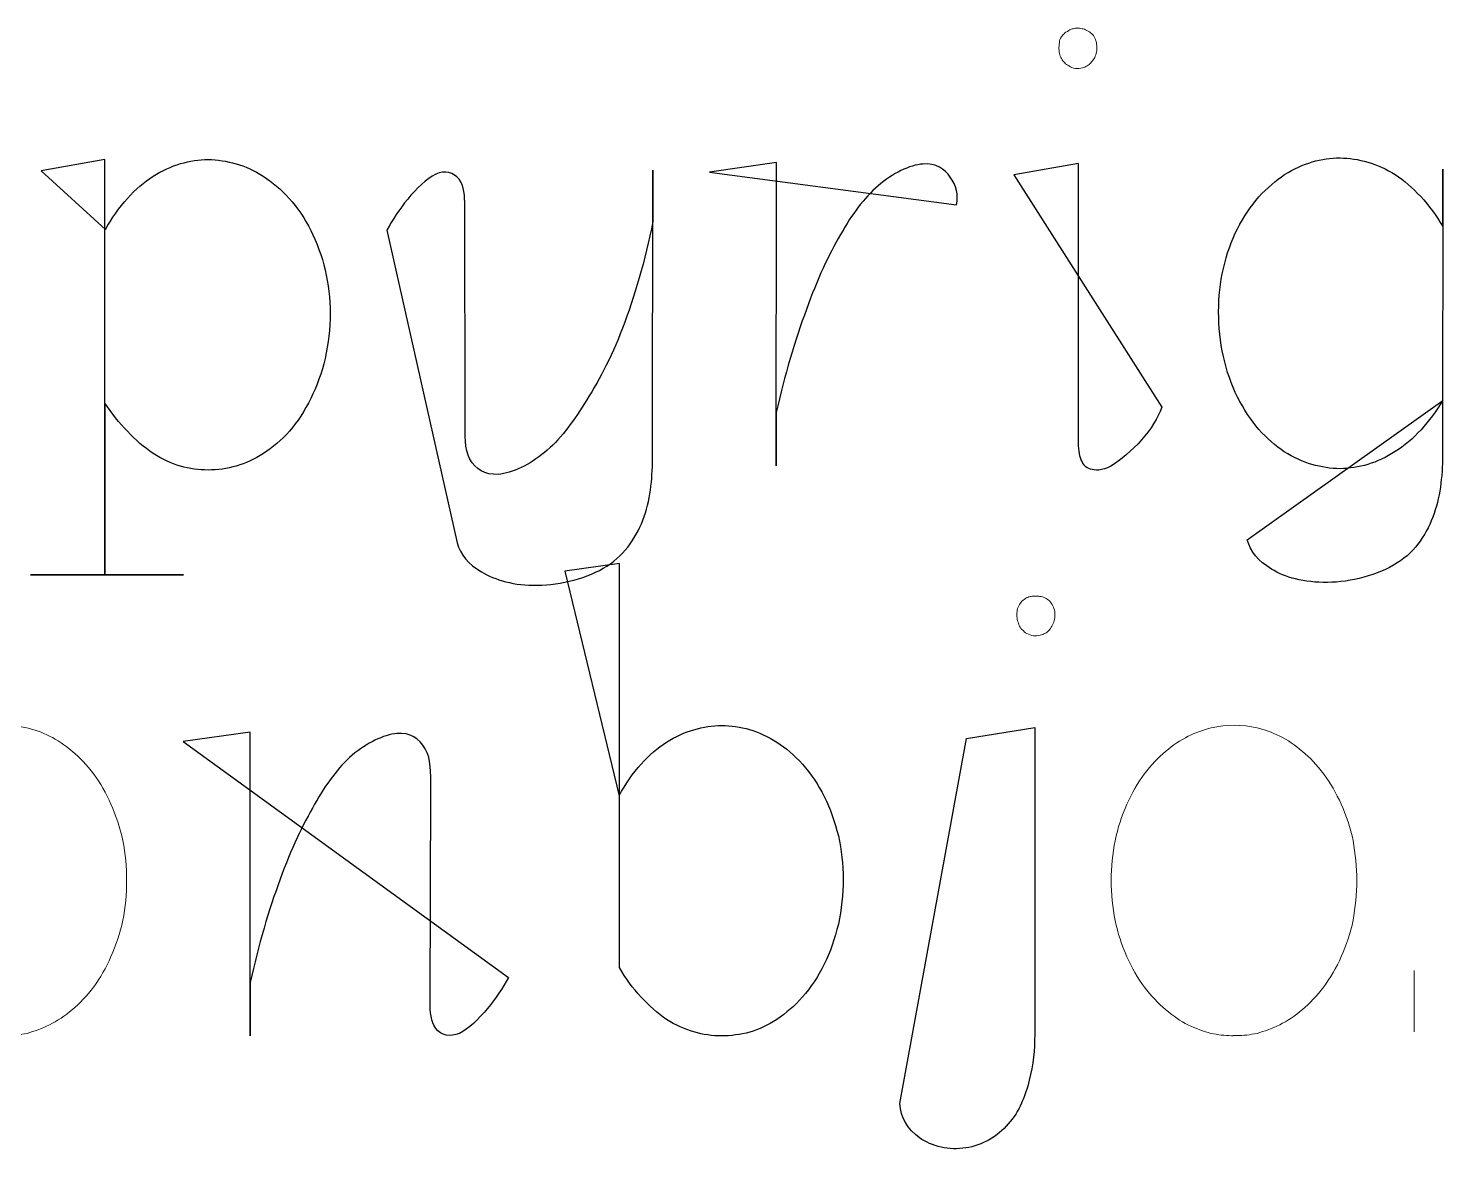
# Model space of a CAD drawing. Header units: centimetres. Extents: x -9.8 to 9.8, y -7.2 to 7.2.
# Drawn here: x -9.424 to -8.579, y 5.842 to 6.513 of the extents above; entities that cross this region are included whole.
import ezdxf

# ---------------------------------------------------------------- set-up
doc = ezdxf.new("R2010")
doc.units = ezdxf.units.CM
doc.header["$MEASUREMENT"] = 0
doc.layers.add('Layer 1', color=7, linetype='Continuous')

msp = doc.modelspace()

# ---------------------------------------------------------------- linework, layer by layer
at = {"layer": 'Layer 1', "color": 7, "lineweight": 0}
for points, knots in [([(-8.80131, 6.51265), (-8.80054, 6.51284), (-8.79959, 6.51302), (-8.79882, 6.51321), (-8.79882, 6.51321), (-8.79787, 6.51321), (-8.7971, 6.51321), (-8.79615, 6.51321), (-8.79615, 6.51321), (-8.79501, 6.51302), (-8.79424, 6.51284), (-8.79329, 6.51265), (-8.79329, 6.51265), (-8.79138, 6.5117), (-8.78911, 6.51056), (-8.78795, 6.50884), (-8.78795, 6.50884), (-8.78718, 6.5077), (-8.78681, 6.50675), (-8.78642, 6.50561), (-8.78642, 6.50561), (-8.78603, 6.50447), (-8.78586, 6.50312), (-8.78586, 6.5018), (-8.78586, 6.5018), (-8.78586, 6.50066), (-8.78586, 6.49931), (-8.78623, 6.49818), (-8.78623, 6.49818), (-8.7866, 6.49705), (-8.787, 6.4959), (-8.78755, 6.49514), (-8.78755, 6.49514), (-8.78813, 6.49419), (-8.7889, 6.49323), (-8.78946, 6.49247), (-8.78946, 6.49247), (-8.79023, 6.4917), (-8.79081, 6.49115), (-8.79174, 6.49075), (-8.79174, 6.49075), (-8.79269, 6.49019), (-8.79346, 6.4898), (-8.79441, 6.48961), (-8.79441, 6.48961), (-8.79727, 6.48866), (-8.80031, 6.48921), (-8.80261, 6.49075), (-8.80261, 6.49075), (-8.80356, 6.49115), (-8.80433, 6.4917), (-8.8051, 6.49247), (-8.8051, 6.49247), (-8.80587, 6.49324), (-8.80642, 6.49419), (-8.80701, 6.49514), (-8.80701, 6.49514), (-8.80757, 6.49591), (-8.80815, 6.49705), (-8.80815, 6.49818), (-8.80815, 6.49818), (-8.80852, 6.49932), (-8.80852, 6.50067), (-8.80852, 6.5018), (-8.80852, 6.5018), (-8.80852, 6.50315), (-8.80833, 6.50447), (-8.80815, 6.50561), (-8.80815, 6.50561), (-8.80796, 6.50675), (-8.8072, 6.5077), (-8.80643, 6.50884), (-8.80643, 6.50884), (-8.80587, 6.50961), (-8.80511, 6.51037), (-8.80434, 6.51093), (-8.80434, 6.51093), (-8.80322, 6.51152), (-8.80205, 6.5121), (-8.80131, 6.51265)], [0, 0, 0, 0, 0.047619, 0.047619, 0.047619, 0.047619, 0.095238, 0.095238, 0.095238, 0.095238, 0.142857, 0.142857, 0.142857, 0.142857, 0.190476, 0.190476, 0.190476, 0.190476, 0.238095, 0.238095, 0.238095, 0.238095, 0.285714, 0.285714, 0.285714, 0.285714, 0.333333, 0.333333, 0.333333, 0.333333, 0.380952, 0.380952, 0.380952, 0.380952, 0.428571, 0.428571, 0.428571, 0.428571, 0.47619, 0.47619, 0.47619, 0.47619, 0.52381, 0.52381, 0.52381, 0.52381, 0.571429, 0.571429, 0.571429, 0.571429, 0.619048, 0.619048, 0.619048, 0.619048, 0.666667, 0.666667, 0.666667, 0.666667, 0.714286, 0.714286, 0.714286, 0.714286, 0.761905, 0.761905, 0.761905, 0.761905, 0.809524, 0.809524, 0.809524, 0.809524, 0.857143, 0.857143, 0.857143, 0.857143, 0.904762, 0.904762, 0.904762, 0.904762, 1, 1, 1, 1]), ([(-8.82645, 6.17338), (-8.8255, 6.17357), (-8.82473, 6.17375), (-8.82396, 6.17375), (-8.82396, 6.17375), (-8.82301, 6.17375), (-8.82205, 6.17375), (-8.82129, 6.17375), (-8.82129, 6.17375), (-8.82015, 6.17375), (-8.81957, 6.17356), (-8.81843, 6.17338), (-8.81843, 6.17338), (-8.81652, 6.17282), (-8.81425, 6.17147), (-8.81309, 6.16957), (-8.81309, 6.16957), (-8.81232, 6.16862), (-8.81195, 6.16748), (-8.81156, 6.16634), (-8.81156, 6.16634), (-8.811, 6.1652), (-8.811, 6.16385), (-8.811, 6.16253), (-8.811, 6.16253), (-8.811, 6.16139), (-8.811, 6.16025), (-8.81137, 6.15909), (-8.81137, 6.15909), (-8.81156, 6.15777), (-8.81214, 6.15681), (-8.81269, 6.15586), (-8.81269, 6.15586), (-8.81327, 6.15491), (-8.81364, 6.15395), (-8.81441, 6.15337), (-8.81441, 6.15337), (-8.81536, 6.1526), (-8.81594, 6.15202), (-8.8169, 6.15146), (-8.8169, 6.15146), (-8.81767, 6.15109), (-8.81862, 6.15051), (-8.81976, 6.15051), (-8.81976, 6.15051), (-8.82243, 6.14974), (-8.8251, 6.14995), (-8.82775, 6.15146), (-8.82775, 6.15146), (-8.8287, 6.15202), (-8.82947, 6.1526), (-8.83003, 6.15337), (-8.83003, 6.15337), (-8.83098, 6.15393), (-8.83156, 6.1549), (-8.83212, 6.15586), (-8.83212, 6.15586), (-8.83249, 6.15681), (-8.83289, 6.15777), (-8.83326, 6.15909), (-8.83326, 6.15909), (-8.83345, 6.16023), (-8.83363, 6.16137), (-8.83363, 6.16253), (-8.83363, 6.16253), (-8.83363, 6.16388), (-8.83344, 6.1652), (-8.83326, 6.16634), (-8.83326, 6.16634), (-8.8327, 6.16748), (-8.83231, 6.16862), (-8.83154, 6.16957), (-8.83154, 6.16957), (-8.83117, 6.17052), (-8.83019, 6.1711), (-8.82926, 6.17185), (-8.82926, 6.17185), (-8.82835, 6.17243), (-8.8274, 6.17298), (-8.82645, 6.17338)], [0, 0, 0, 0, 0.047619, 0.047619, 0.047619, 0.047619, 0.095238, 0.095238, 0.095238, 0.095238, 0.142857, 0.142857, 0.142857, 0.142857, 0.190476, 0.190476, 0.190476, 0.190476, 0.238095, 0.238095, 0.238095, 0.238095, 0.285714, 0.285714, 0.285714, 0.285714, 0.333333, 0.333333, 0.333333, 0.333333, 0.380952, 0.380952, 0.380952, 0.380952, 0.428571, 0.428571, 0.428571, 0.428571, 0.47619, 0.47619, 0.47619, 0.47619, 0.52381, 0.52381, 0.52381, 0.52381, 0.571429, 0.571429, 0.571429, 0.571429, 0.619048, 0.619048, 0.619048, 0.619048, 0.666667, 0.666667, 0.666667, 0.666667, 0.714286, 0.714286, 0.714286, 0.714286, 0.761905, 0.761905, 0.761905, 0.761905, 0.809524, 0.809524, 0.809524, 0.809524, 0.857143, 0.857143, 0.857143, 0.857143, 0.904762, 0.904762, 0.904762, 0.904762, 1, 1, 1, 1]), ([(-9.43946, 5.91104), (-9.43946, 5.91104), (-9.44081, 5.91104), (-9.44081, 5.91104), (-9.44081, 5.91104), (-9.44481, 5.91104), (-9.44862, 5.91162), (-9.45301, 5.91239), (-9.45301, 5.91239), (-9.4574, 5.91371), (-9.46177, 5.91525), (-9.46653, 5.91752), (-9.46653, 5.91752), (-9.47092, 5.9198), (-9.47568, 5.92286), (-9.48005, 5.92665), (-9.48005, 5.92665), (-9.48444, 5.93027), (-9.48862, 5.93485), (-9.49262, 5.94017), (-9.49262, 5.94017), (-9.49662, 5.94551), (-9.50024, 5.9516), (-9.50328, 5.95827), (-9.50328, 5.95827), (-9.50614, 5.96512), (-9.50862, 5.97237), (-9.51013, 5.97999), (-9.51013, 5.97999), (-9.51164, 5.9878), (-9.51241, 5.99581), (-9.51241, 6.0038), (-9.51241, 6.0038), (-9.51241, 6.01179), (-9.51164, 6.01981), (-9.51013, 6.02761), (-9.51013, 6.02761), (-9.5086, 6.03523), (-9.50613, 6.04248), (-9.50328, 6.04933), (-9.50328, 6.04933), (-9.50024, 6.056), (-9.49661, 6.06208), (-9.49262, 6.06743), (-9.49262, 6.06743), (-9.48862, 6.07277), (-9.48442, 6.07733), (-9.48005, 6.08095), (-9.48005, 6.08095), (-9.47111, 6.08857), (-9.46177, 6.09275), (-9.4528, 6.09505), (-9.4528, 6.09505), (-9.44365, 6.09714), (-9.43452, 6.09714), (-9.42536, 6.09505), (-9.42536, 6.09505), (-9.42097, 6.09391), (-9.41621, 6.09238), (-9.41184, 6.0901), (-9.41184, 6.0901), (-9.40708, 6.08782), (-9.40269, 6.08478), (-9.39813, 6.08097), (-9.39813, 6.08097), (-9.39374, 6.07735), (-9.38937, 6.07277), (-9.38538, 6.06745), (-9.38538, 6.06745), (-9.38157, 6.06211), (-9.37795, 6.05602), (-9.37509, 6.04935), (-9.37509, 6.04935), (-9.37205, 6.0425), (-9.36956, 6.03525), (-9.36805, 6.02763), (-9.36805, 6.02763), (-9.36633, 6.01982), (-9.36577, 6.01181), (-9.36577, 6.00382), (-9.36577, 6.00382), (-9.36577, 5.99583), (-9.36635, 5.98781), (-9.36805, 5.98001), (-9.36805, 5.98001), (-9.36958, 5.97239), (-9.37205, 5.96514), (-9.37509, 5.95829), (-9.37509, 5.95829), (-9.37795, 5.95162), (-9.38157, 5.94554), (-9.38538, 5.94019), (-9.38538, 5.94019), (-9.38938, 5.93485), (-9.39377, 5.93029), (-9.39813, 5.92667), (-9.39813, 5.92667), (-9.40271, 5.92286), (-9.40707, 5.91982), (-9.41184, 5.91754), (-9.41184, 5.91754), (-9.41623, 5.91526), (-9.42099, 5.91373), (-9.42518, 5.91241), (-9.42518, 5.91241), (-9.42936, 5.91164), (-9.43357, 5.91106), (-9.43738, 5.91106), (-9.43738, 5.91106), (-9.43738, 5.91106), (-9.43946, 5.91107), (-9.43946, 5.91107), (-9.43946, 5.91107), (-9.43946, 5.91107), (-9.43946, 5.91104), (-9.43946, 5.91104)], [0, 0, 0, 0, 0.033333, 0.033333, 0.033333, 0.033333, 0.066667, 0.066667, 0.066667, 0.066667, 0.1, 0.1, 0.1, 0.1, 0.133333, 0.133333, 0.133333, 0.133333, 0.166667, 0.166667, 0.166667, 0.166667, 0.2, 0.2, 0.2, 0.2, 0.233333, 0.233333, 0.233333, 0.233333, 0.266667, 0.266667, 0.266667, 0.266667, 0.3, 0.3, 0.3, 0.3, 0.333333, 0.333333, 0.333333, 0.333333, 0.366667, 0.366667, 0.366667, 0.366667, 0.4, 0.4, 0.4, 0.4, 0.433333, 0.433333, 0.433333, 0.433333, 0.466667, 0.466667, 0.466667, 0.466667, 0.5, 0.5, 0.5, 0.5, 0.533333, 0.533333, 0.533333, 0.533333, 0.566667, 0.566667, 0.566667, 0.566667, 0.6, 0.6, 0.6, 0.6, 0.633333, 0.633333, 0.633333, 0.633333, 0.666667, 0.666667, 0.666667, 0.666667, 0.7, 0.7, 0.7, 0.7, 0.733333, 0.733333, 0.733333, 0.733333, 0.766667, 0.766667, 0.766667, 0.766667, 0.8, 0.8, 0.8, 0.8, 0.833333, 0.833333, 0.833333, 0.833333, 0.866667, 0.866667, 0.866667, 0.866667, 0.9, 0.9, 0.9, 0.9, 0.933333, 0.933333, 0.933333, 0.933333, 1, 1, 1, 1]), ([(-8.70434, 5.91104), (-8.70434, 5.91104), (-8.70548, 5.91104), (-8.70548, 5.91104), (-8.70548, 5.91104), (-8.70948, 5.91104), (-8.71347, 5.91162), (-8.71768, 5.91239), (-8.71768, 5.91239), (-8.72207, 5.91371), (-8.72662, 5.91525), (-8.73141, 5.91752), (-8.73141, 5.91752), (-8.7358, 5.9198), (-8.74035, 5.92286), (-8.74475, 5.92665), (-8.74475, 5.92665), (-8.74914, 5.93027), (-8.75351, 5.93485), (-8.7575, 5.94017), (-8.7575, 5.94017), (-8.7615, 5.94551), (-8.76493, 5.9516), (-8.76798, 5.95827), (-8.76798, 5.95827), (-8.77084, 5.96512), (-8.77351, 5.97237), (-8.77483, 5.97999), (-8.77483, 5.97999), (-8.77655, 5.9878), (-8.77732, 5.99581), (-8.77732, 6.0038), (-8.77732, 6.0038), (-8.77732, 6.01179), (-8.77655, 6.01981), (-8.77483, 6.02761), (-8.77483, 6.02761), (-8.77351, 6.03523), (-8.77083, 6.04248), (-8.76798, 6.04933), (-8.76798, 6.04933), (-8.76494, 6.056), (-8.7615, 6.06208), (-8.7575, 6.06743), (-8.7575, 6.06743), (-8.7535, 6.07277), (-8.74911, 6.07733), (-8.74475, 6.08095), (-8.74475, 6.08095), (-8.73599, 6.08857), (-8.72665, 6.09275), (-8.7175, 6.09505), (-8.7175, 6.09505), (-8.70835, 6.09714), (-8.69922, 6.09714), (-8.69006, 6.09505), (-8.69006, 6.09505), (-8.68567, 6.09391), (-8.6813, 6.09238), (-8.67654, 6.0901), (-8.67654, 6.0901), (-8.67196, 6.08782), (-8.66739, 6.08478), (-8.66302, 6.08097), (-8.66302, 6.08097), (-8.65844, 6.07735), (-8.65445, 6.07277), (-8.65027, 6.06745), (-8.65027, 6.06745), (-8.64627, 6.06211), (-8.64284, 6.05602), (-8.63979, 6.04935), (-8.63979, 6.04935), (-8.63675, 6.0425), (-8.63426, 6.03525), (-8.63275, 6.02763), (-8.63275, 6.02763), (-8.63143, 6.01982), (-8.63047, 6.01181), (-8.63047, 6.00382), (-8.63047, 6.00382), (-8.63047, 5.99583), (-8.63142, 5.98781), (-8.63275, 5.98001), (-8.63275, 5.98001), (-8.63428, 5.97239), (-8.63675, 5.96514), (-8.63979, 5.95829), (-8.63979, 5.95829), (-8.64283, 5.95162), (-8.64627, 5.94554), (-8.65027, 5.94019), (-8.65027, 5.94019), (-8.65445, 5.93485), (-8.65847, 5.93029), (-8.66302, 5.92667), (-8.66302, 5.92667), (-8.66741, 5.92286), (-8.67196, 5.91982), (-8.67654, 5.91754), (-8.67654, 5.91754), (-8.6813, 5.91526), (-8.68569, 5.91373), (-8.69006, 5.91241), (-8.69006, 5.91241), (-8.69424, 5.91164), (-8.69826, 5.91106), (-8.70226, 5.91106), (-8.70226, 5.91106), (-8.70226, 5.91106), (-8.70434, 5.91107), (-8.70434, 5.91107), (-8.70434, 5.91107), (-8.70434, 5.91107), (-8.70434, 5.91104), (-8.70434, 5.91104)], [0, 0, 0, 0, 0.033333, 0.033333, 0.033333, 0.033333, 0.066667, 0.066667, 0.066667, 0.066667, 0.1, 0.1, 0.1, 0.1, 0.133333, 0.133333, 0.133333, 0.133333, 0.166667, 0.166667, 0.166667, 0.166667, 0.2, 0.2, 0.2, 0.2, 0.233333, 0.233333, 0.233333, 0.233333, 0.266667, 0.266667, 0.266667, 0.266667, 0.3, 0.3, 0.3, 0.3, 0.333333, 0.333333, 0.333333, 0.333333, 0.366667, 0.366667, 0.366667, 0.366667, 0.4, 0.4, 0.4, 0.4, 0.433333, 0.433333, 0.433333, 0.433333, 0.466667, 0.466667, 0.466667, 0.466667, 0.5, 0.5, 0.5, 0.5, 0.533333, 0.533333, 0.533333, 0.533333, 0.566667, 0.566667, 0.566667, 0.566667, 0.6, 0.6, 0.6, 0.6, 0.633333, 0.633333, 0.633333, 0.633333, 0.666667, 0.666667, 0.666667, 0.666667, 0.7, 0.7, 0.7, 0.7, 0.733333, 0.733333, 0.733333, 0.733333, 0.766667, 0.766667, 0.766667, 0.766667, 0.8, 0.8, 0.8, 0.8, 0.833333, 0.833333, 0.833333, 0.833333, 0.866667, 0.866667, 0.866667, 0.866667, 0.9, 0.9, 0.9, 0.9, 0.933333, 0.933333, 0.933333, 0.933333, 1, 1, 1, 1]), ([(-8.59631, 5.9501), (-8.59631, 5.9501), (-8.59631, 5.91332), (-8.59631, 5.91332), (-8.59631, 5.91332), (-8.59631, 5.91332), (-8.59631, 5.9501), (-8.59631, 5.9501)], [0, 0, 0, 0, 0.333333, 0.333333, 0.333333, 0.333333, 1, 1, 1, 1])]:
    msp.add_open_spline(points, degree=3, knots=knots, dxfattribs=at)
at = {"layer": 'Layer 1', "color": 7}
for points, knots in [([(-9.41681, 6.42807), (-9.41681, 6.42807), (-9.37871, 6.43474), (-9.37871, 6.43474), (-9.37871, 6.43474), (-9.37871, 6.43474), (-9.37871, 6.18651), (-9.37871, 6.18651), (-9.37871, 6.18651), (-9.37871, 6.18651), (-9.42308, 6.1865), (-9.42308, 6.1865), (-9.42308, 6.1865), (-9.42308, 6.1865), (-9.33164, 6.1865), (-9.33164, 6.1865), (-9.33164, 6.1865), (-9.33164, 6.1865), (-9.37871, 6.1865), (-9.37871, 6.1865), (-9.37871, 6.1865), (-9.37871, 6.1865), (-9.37871, 6.28918), (-9.37871, 6.28918), (-9.37871, 6.28918), (-9.37471, 6.28328), (-9.37014, 6.27717), (-9.36519, 6.27241), (-9.36519, 6.27241), (-9.36043, 6.26707), (-9.35527, 6.2627), (-9.34995, 6.25907), (-9.34995, 6.25907), (-9.34463, 6.25563), (-9.3391, 6.25317), (-9.33357, 6.25145), (-9.33357, 6.25145), (-9.32804, 6.24992), (-9.32254, 6.24917), (-9.31701, 6.24917), (-9.31701, 6.24917), (-9.30577, 6.24917), (-9.29452, 6.25221), (-9.28386, 6.25907), (-9.28386, 6.25907), (-9.27852, 6.26269), (-9.2732, 6.26688), (-9.26843, 6.27241), (-9.26843, 6.27241), (-9.26367, 6.27794), (-9.2593, 6.28442), (-9.25568, 6.29183), (-9.25568, 6.29183), (-9.25206, 6.29926), (-9.24901, 6.30744), (-9.24711, 6.31583), (-9.24711, 6.31583), (-9.2452, 6.32477), (-9.24407, 6.33374), (-9.24407, 6.3425), (-9.24407, 6.3425), (-9.24407, 6.35165), (-9.24521, 6.36041), (-9.24711, 6.3688), (-9.24711, 6.3688), (-9.24902, 6.377), (-9.25206, 6.38518), (-9.25568, 6.39243), (-9.25568, 6.39243), (-9.2593, 6.39968), (-9.26367, 6.40614), (-9.26864, 6.41148), (-9.26864, 6.41148), (-9.2734, 6.41701), (-9.27875, 6.42119), (-9.28407, 6.42482), (-9.28407, 6.42482), (-9.28941, 6.42826), (-9.29492, 6.43072), (-9.30026, 6.43225), (-9.30026, 6.43225), (-9.30579, 6.43376), (-9.3115, 6.43474), (-9.31703, 6.43474), (-9.31703, 6.43474), (-9.32788, 6.43474), (-9.33912, 6.43151), (-9.34981, 6.42482), (-9.34981, 6.42482), (-9.35515, 6.4212), (-9.36047, 6.41701), (-9.36524, 6.41148), (-9.36524, 6.41148), (-9.37019, 6.40614), (-9.37458, 6.39968), (-9.37839, 6.39301), (-9.37839, 6.39301), (-9.37839, 6.39301), (-9.41681, 6.42807), (-9.41681, 6.42807)], [0, 0, 0, 0, 0.038462, 0.038462, 0.038462, 0.038462, 0.076923, 0.076923, 0.076923, 0.076923, 0.115385, 0.115385, 0.115385, 0.115385, 0.153846, 0.153846, 0.153846, 0.153846, 0.192308, 0.192308, 0.192308, 0.192308, 0.230769, 0.230769, 0.230769, 0.230769, 0.269231, 0.269231, 0.269231, 0.269231, 0.307692, 0.307692, 0.307692, 0.307692, 0.346154, 0.346154, 0.346154, 0.346154, 0.384615, 0.384615, 0.384615, 0.384615, 0.423077, 0.423077, 0.423077, 0.423077, 0.461538, 0.461538, 0.461538, 0.461538, 0.5, 0.5, 0.5, 0.5, 0.538462, 0.538462, 0.538462, 0.538462, 0.576923, 0.576923, 0.576923, 0.576923, 0.615385, 0.615385, 0.615385, 0.615385, 0.653846, 0.653846, 0.653846, 0.653846, 0.692308, 0.692308, 0.692308, 0.692308, 0.730769, 0.730769, 0.730769, 0.730769, 0.769231, 0.769231, 0.769231, 0.769231, 0.807692, 0.807692, 0.807692, 0.807692, 0.846154, 0.846154, 0.846154, 0.846154, 0.884615, 0.884615, 0.884615, 0.884615, 0.923077, 0.923077, 0.923077, 0.923077, 1, 1, 1, 1]), ([(-9.01732, 6.42711), (-9.01732, 6.42711), (-8.97731, 6.43301), (-8.97731, 6.43301), (-8.97731, 6.43301), (-8.97731, 6.43301), (-8.9775, 6.25166), (-8.9775, 6.25166), (-8.9775, 6.25166), (-8.9775, 6.25166), (-8.9775, 6.28346), (-8.9775, 6.28346), (-8.9775, 6.28346), (-8.97255, 6.30555), (-8.96626, 6.32709), (-8.9594, 6.34519), (-8.9594, 6.34519), (-8.95292, 6.36329), (-8.94625, 6.37776), (-8.93903, 6.38996), (-8.93903, 6.38996), (-8.93218, 6.40216), (-8.92511, 6.41168), (-8.91654, 6.41912), (-8.91654, 6.41912), (-8.90797, 6.42656), (-8.89768, 6.4315), (-8.88987, 6.43208), (-8.88987, 6.43208), (-8.88206, 6.43285), (-8.87672, 6.42904), (-8.87349, 6.42427), (-8.87349, 6.42427), (-8.86987, 6.41932), (-8.86854, 6.41342), (-8.86968, 6.40771), (-8.86968, 6.40771), (-8.86968, 6.40771), (-9.01732, 6.42711), (-9.01732, 6.42711)], [0, 0, 0, 0, 0.090909, 0.090909, 0.090909, 0.090909, 0.181818, 0.181818, 0.181818, 0.181818, 0.272727, 0.272727, 0.272727, 0.272727, 0.363636, 0.363636, 0.363636, 0.363636, 0.454545, 0.454545, 0.454545, 0.454545, 0.545455, 0.545455, 0.545455, 0.545455, 0.636364, 0.636364, 0.636364, 0.636364, 0.727273, 0.727273, 0.727273, 0.727273, 0.818182, 0.818182, 0.818182, 0.818182, 1, 1, 1, 1]), ([(-8.69595, 6.20748), (-8.69404, 6.20044), (-8.68947, 6.19473), (-8.68148, 6.18996), (-8.68148, 6.18996), (-8.67367, 6.18501), (-8.66206, 6.18176), (-8.64796, 6.18197), (-8.64796, 6.18197), (-8.63425, 6.18216), (-8.61788, 6.18615), (-8.60642, 6.19359), (-8.60642, 6.19359), (-8.59499, 6.20065), (-8.58851, 6.2115), (-8.58433, 6.22312), (-8.58433, 6.22312), (-8.58033, 6.23474), (-8.5792, 6.24751), (-8.5792, 6.26008), (-8.5792, 6.26008), (-8.5792, 6.26008), (-8.57919, 6.42902), (-8.57919, 6.42902), (-8.57919, 6.42902), (-8.57919, 6.42902), (-8.57919, 6.39473), (-8.57919, 6.39473), (-8.57919, 6.39473), (-8.583, 6.40121), (-8.58739, 6.4073), (-8.59234, 6.41264), (-8.59234, 6.41264), (-8.5971, 6.41777), (-8.60224, 6.42217), (-8.60758, 6.42579), (-8.60758, 6.42579), (-8.61292, 6.42902), (-8.61843, 6.43169), (-8.62396, 6.43322), (-8.62396, 6.43322), (-8.62949, 6.43475), (-8.6352, 6.43571), (-8.64052, 6.43571), (-8.64052, 6.43571), (-8.65158, 6.43571), (-8.66261, 6.43267), (-8.67367, 6.42579), (-8.67367, 6.42579), (-8.6788, 6.42217), (-8.68396, 6.4178), (-8.6891, 6.41245), (-8.6891, 6.41245), (-8.69368, 6.40692), (-8.69807, 6.40062), (-8.70185, 6.3934), (-8.70185, 6.3934), (-8.70547, 6.38618), (-8.70833, 6.37816), (-8.71024, 6.36959), (-8.71024, 6.36959), (-8.71215, 6.36139), (-8.7131, 6.35263), (-8.7131, 6.34369), (-8.7131, 6.34369), (-8.7131, 6.33493), (-8.71215, 6.32578), (-8.71024, 6.31702), (-8.71024, 6.31702), (-8.70833, 6.30845), (-8.70548, 6.30025), (-8.70185, 6.29265), (-8.70185, 6.29265), (-8.69804, 6.28559), (-8.69365, 6.27892), (-8.6891, 6.27341), (-8.6891, 6.27341), (-8.68415, 6.26807), (-8.67899, 6.26351), (-8.67386, 6.26007), (-8.67386, 6.26007), (-8.66833, 6.25663), (-8.66283, 6.25417), (-8.6573, 6.25245), (-8.6573, 6.25245), (-8.65158, 6.25092), (-8.64606, 6.24996), (-8.64053, 6.24996), (-8.64053, 6.24996), (-8.6295, 6.25015), (-8.61825, 6.25319), (-8.60756, 6.26025), (-8.60756, 6.26025), (-8.60222, 6.2635), (-8.5969, 6.26806), (-8.59213, 6.27321), (-8.59213, 6.27321), (-8.58755, 6.27853), (-8.583, 6.28445), (-8.57917, 6.29073), (-8.57917, 6.29073), (-8.57917, 6.29073), (-8.69595, 6.20748), (-8.69595, 6.20748)], [0, 0, 0, 0, 0.037037, 0.037037, 0.037037, 0.037037, 0.074074, 0.074074, 0.074074, 0.074074, 0.111111, 0.111111, 0.111111, 0.111111, 0.148148, 0.148148, 0.148148, 0.148148, 0.185185, 0.185185, 0.185185, 0.185185, 0.222222, 0.222222, 0.222222, 0.222222, 0.259259, 0.259259, 0.259259, 0.259259, 0.296296, 0.296296, 0.296296, 0.296296, 0.333333, 0.333333, 0.333333, 0.333333, 0.37037, 0.37037, 0.37037, 0.37037, 0.407407, 0.407407, 0.407407, 0.407407, 0.444444, 0.444444, 0.444444, 0.444444, 0.481481, 0.481481, 0.481481, 0.481481, 0.518519, 0.518519, 0.518519, 0.518519, 0.555556, 0.555556, 0.555556, 0.555556, 0.592593, 0.592593, 0.592593, 0.592593, 0.62963, 0.62963, 0.62963, 0.62963, 0.666667, 0.666667, 0.666667, 0.666667, 0.703704, 0.703704, 0.703704, 0.703704, 0.740741, 0.740741, 0.740741, 0.740741, 0.777778, 0.777778, 0.777778, 0.777778, 0.814815, 0.814815, 0.814815, 0.814815, 0.851852, 0.851852, 0.851852, 0.851852, 0.888889, 0.888889, 0.888889, 0.888889, 0.925926, 0.925926, 0.925926, 0.925926, 1, 1, 1, 1]), ([(-9.41681, 6.42807), (-9.41681, 6.42807), (-9.41681, 6.42807), (-9.41681, 6.42807), (-9.41681, 6.42807), (-9.41681, 6.42807), (-9.41681, 6.42807), (-9.41681, 6.42807)], [0, 0, 0, 0, 0.333333, 0.333333, 0.333333, 0.333333, 1, 1, 1, 1]), ([(-9.21012, 6.39245), (-9.20689, 6.39893), (-9.20269, 6.40483), (-9.19774, 6.41113), (-9.19774, 6.41113), (-9.19261, 6.41722), (-9.1865, 6.42333), (-9.18097, 6.426), (-9.18097, 6.426), (-9.17544, 6.42849), (-9.17031, 6.42695), (-9.16705, 6.42296), (-9.16705, 6.42296), (-9.16382, 6.41896), (-9.16361, 6.41267), (-9.16361, 6.40714), (-9.16361, 6.40714), (-9.16361, 6.40714), (-9.16342, 6.27837), (-9.16342, 6.27837), (-9.16342, 6.27837), (-9.16342, 6.27038), (-9.16398, 6.26181), (-9.16056, 6.2557), (-9.16056, 6.2557), (-9.15712, 6.24961), (-9.15162, 6.24617), (-9.1436, 6.24657), (-9.1436, 6.24657), (-9.1354, 6.24734), (-9.12474, 6.25229), (-9.11598, 6.25972), (-9.11598, 6.25972), (-9.10685, 6.26694), (-9.0996, 6.27687), (-9.09217, 6.28888), (-9.09217, 6.28888), (-9.08418, 6.30108), (-9.07656, 6.31555), (-9.06931, 6.33402), (-9.06931, 6.33402), (-9.06227, 6.3523), (-9.05579, 6.37479), (-9.05121, 6.39765), (-9.05121, 6.39765), (-9.05121, 6.39765), (-9.05121, 6.42832), (-9.05121, 6.42832), (-9.05121, 6.42832), (-9.05121, 6.42832), (-9.0514, 6.25801), (-9.0514, 6.25801), (-9.0514, 6.25801), (-9.0514, 6.24581), (-9.05235, 6.23306), (-9.05635, 6.22144), (-9.05635, 6.22144), (-9.06074, 6.20964), (-9.0672, 6.19916), (-9.07865, 6.19173), (-9.07865, 6.19173), (-9.08989, 6.18451), (-9.10627, 6.18049), (-9.12019, 6.1803), (-9.12019, 6.1803), (-9.13411, 6.17993), (-9.14554, 6.18353), (-9.15371, 6.18829), (-9.15371, 6.18829), (-9.16152, 6.19287), (-9.16628, 6.19877), (-9.16818, 6.20562), (-9.16818, 6.20562), (-9.16818, 6.20562), (-9.21012, 6.39245), (-9.21012, 6.39245)], [0, 0, 0, 0, 0.05, 0.05, 0.05, 0.05, 0.1, 0.1, 0.1, 0.1, 0.15, 0.15, 0.15, 0.15, 0.2, 0.2, 0.2, 0.2, 0.25, 0.25, 0.25, 0.25, 0.3, 0.3, 0.3, 0.3, 0.35, 0.35, 0.35, 0.35, 0.4, 0.4, 0.4, 0.4, 0.45, 0.45, 0.45, 0.45, 0.5, 0.5, 0.5, 0.5, 0.55, 0.55, 0.55, 0.55, 0.6, 0.6, 0.6, 0.6, 0.65, 0.65, 0.65, 0.65, 0.7, 0.7, 0.7, 0.7, 0.75, 0.75, 0.75, 0.75, 0.8, 0.8, 0.8, 0.8, 0.85, 0.85, 0.85, 0.85, 0.9, 0.9, 0.9, 0.9, 1, 1, 1, 1]), ([(-9.01732, 6.42711), (-9.01732, 6.42711), (-9.01732, 6.42711), (-9.01732, 6.42711), (-9.01732, 6.42711), (-9.01732, 6.42711), (-9.01732, 6.42711), (-9.01732, 6.42711)], [0, 0, 0, 0, 0.333333, 0.333333, 0.333333, 0.333333, 1, 1, 1, 1]), ([(-8.83539, 6.42558), (-8.83539, 6.42558), (-8.79689, 6.43243), (-8.79689, 6.43243), (-8.79689, 6.43243), (-8.79689, 6.43243), (-8.79689, 6.26669), (-8.79689, 6.26669), (-8.79689, 6.26669), (-8.79689, 6.26251), (-8.79652, 6.25812), (-8.79517, 6.25526), (-8.79517, 6.25526), (-8.79403, 6.25222), (-8.79268, 6.2505), (-8.78964, 6.24973), (-8.78964, 6.24973), (-8.78697, 6.24878), (-8.78316, 6.24859), (-8.77744, 6.25145), (-8.77744, 6.25145), (-8.77212, 6.25468), (-8.76448, 6.26098), (-8.75916, 6.26725), (-8.75916, 6.26725), (-8.75344, 6.27355), (-8.74963, 6.28), (-8.74696, 6.2867), (-8.74696, 6.2867), (-8.74696, 6.2867), (-8.83539, 6.42558), (-8.83539, 6.42558)], [0, 0, 0, 0, 0.111111, 0.111111, 0.111111, 0.111111, 0.222222, 0.222222, 0.222222, 0.222222, 0.333333, 0.333333, 0.333333, 0.333333, 0.444444, 0.444444, 0.444444, 0.444444, 0.555556, 0.555556, 0.555556, 0.555556, 0.666667, 0.666667, 0.666667, 0.666667, 0.777778, 0.777778, 0.777778, 0.777778, 1, 1, 1, 1]), ([(-8.83539, 6.42558), (-8.83539, 6.42558), (-8.83539, 6.42558), (-8.83539, 6.42558), (-8.83539, 6.42558), (-8.83539, 6.42558), (-8.83539, 6.42558), (-8.83539, 6.42558)], [0, 0, 0, 0, 0.333333, 0.333333, 0.333333, 0.333333, 1, 1, 1, 1]), ([(-9.21012, 6.39245), (-9.21012, 6.39245), (-9.21012, 6.39245), (-9.21012, 6.39245), (-9.21012, 6.39245), (-9.21012, 6.39245), (-9.21012, 6.39245), (-9.21012, 6.39245)], [0, 0, 0, 0, 0.333333, 0.333333, 0.333333, 0.333333, 1, 1, 1, 1]), ([(-8.69595, 6.20748), (-8.69595, 6.20748), (-8.69595, 6.20748), (-8.69595, 6.20748), (-8.69595, 6.20748), (-8.69595, 6.20748), (-8.69595, 6.20748), (-8.69595, 6.20748)], [0, 0, 0, 0, 0.333333, 0.333333, 0.333333, 0.333333, 1, 1, 1, 1]), ([(-9.10381, 6.18862), (-9.10381, 6.18862), (-9.07124, 6.1932), (-9.07124, 6.1932), (-9.07124, 6.1932), (-9.07124, 6.1932), (-9.07124, 5.95185), (-9.07124, 5.95185), (-9.07124, 5.95185), (-9.06762, 5.94537), (-9.06304, 5.93928), (-9.05828, 5.93412), (-9.05828, 5.93412), (-9.05352, 5.92899), (-9.04838, 5.92441), (-9.04304, 5.92078), (-9.04304, 5.92078), (-9.03238, 5.91393), (-9.02113, 5.91088), (-9.01007, 5.91088), (-9.01007, 5.91088), (-9.00454, 5.91088), (-8.99904, 5.91165), (-8.9933, 5.91316), (-8.9933, 5.91316), (-8.98777, 5.91485), (-8.98245, 5.91734), (-8.97711, 5.92078), (-8.97711, 5.92078), (-8.97158, 5.9244), (-8.96645, 5.9288), (-8.96187, 5.9343), (-8.96187, 5.9343), (-8.95692, 5.93943), (-8.95253, 5.94631), (-8.94891, 5.95372), (-8.94891, 5.95372), (-8.9451, 5.96097), (-8.94261, 5.96915), (-8.94034, 5.97772), (-8.94034, 5.97772), (-8.93862, 5.98648), (-8.93748, 5.99542), (-8.93748, 6.00458), (-8.93748, 6.00458), (-8.93748, 6.01334), (-8.93862, 6.0221), (-8.94034, 6.03048), (-8.94034, 6.03048), (-8.94262, 6.03887), (-8.9451, 6.04667), (-8.94891, 6.05411), (-8.94891, 6.05411), (-8.95253, 6.06133), (-8.9569, 6.06782), (-8.96187, 6.07335), (-8.96187, 6.07335), (-8.96663, 6.07869), (-8.97177, 6.08306), (-8.97711, 6.0865), (-8.97711, 6.0865), (-8.98777, 6.09335), (-8.99902, 6.09642), (-9.01008, 6.09642), (-9.01008, 6.09642), (-9.01561, 6.09642), (-9.02114, 6.09565), (-9.02664, 6.09393), (-9.02664, 6.09393), (-9.03217, 6.0924), (-9.03767, 6.08993), (-9.04302, 6.0865), (-9.04302, 6.0865), (-9.04837, 6.08307), (-9.0535, 6.07869), (-9.05826, 6.07335), (-9.05826, 6.07335), (-9.06302, 6.06803), (-9.0676, 6.06155), (-9.07141, 6.05449), (-9.07141, 6.05449), (-9.07141, 6.05449), (-9.10381, 6.18862), (-9.10381, 6.18862)], [0, 0, 0, 0, 0.045455, 0.045455, 0.045455, 0.045455, 0.090909, 0.090909, 0.090909, 0.090909, 0.136364, 0.136364, 0.136364, 0.136364, 0.181818, 0.181818, 0.181818, 0.181818, 0.227273, 0.227273, 0.227273, 0.227273, 0.272727, 0.272727, 0.272727, 0.272727, 0.318182, 0.318182, 0.318182, 0.318182, 0.363636, 0.363636, 0.363636, 0.363636, 0.409091, 0.409091, 0.409091, 0.409091, 0.454545, 0.454545, 0.454545, 0.454545, 0.5, 0.5, 0.5, 0.5, 0.545455, 0.545455, 0.545455, 0.545455, 0.590909, 0.590909, 0.590909, 0.590909, 0.636364, 0.636364, 0.636364, 0.636364, 0.681818, 0.681818, 0.681818, 0.681818, 0.727273, 0.727273, 0.727273, 0.727273, 0.772727, 0.772727, 0.772727, 0.772727, 0.818182, 0.818182, 0.818182, 0.818182, 0.863636, 0.863636, 0.863636, 0.863636, 0.909091, 0.909091, 0.909091, 0.909091, 1, 1, 1, 1]), ([(-9.10381, 6.18862), (-9.10381, 6.18862), (-9.10381, 6.18862), (-9.10381, 6.18862), (-9.10381, 6.18862), (-9.10381, 6.18862), (-9.10381, 6.18862), (-9.10381, 6.18862)], [0, 0, 0, 0, 0.333333, 0.333333, 0.333333, 0.333333, 1, 1, 1, 1]), ([(-8.9036, 5.87048), (-8.90323, 5.86246), (-8.89902, 5.85505), (-8.89177, 5.8499), (-8.89177, 5.8499), (-8.88452, 5.84495), (-8.87404, 5.84228), (-8.86415, 5.844), (-8.86415, 5.844), (-8.85444, 5.84532), (-8.8451, 5.85085), (-8.8388, 5.85829), (-8.8388, 5.85829), (-8.83213, 5.86572), (-8.82869, 5.87506), (-8.82623, 5.88438), (-8.82623, 5.88438), (-8.82395, 5.89372), (-8.823, 5.90266), (-8.823, 5.91163), (-8.823, 5.91163), (-8.823, 5.91163), (-8.823, 6.09528), (-8.823, 6.09528), (-8.823, 6.09528), (-8.823, 6.09528), (-8.86377, 6.08861), (-8.86377, 6.08861), (-8.86377, 6.08861), (-8.86377, 6.08861), (-8.9036, 5.87048), (-8.9036, 5.87048)], [0, 0, 0, 0, 0.111111, 0.111111, 0.111111, 0.111111, 0.222222, 0.222222, 0.222222, 0.222222, 0.333333, 0.333333, 0.333333, 0.333333, 0.444444, 0.444444, 0.444444, 0.444444, 0.555556, 0.555556, 0.555556, 0.555556, 0.666667, 0.666667, 0.666667, 0.666667, 0.777778, 0.777778, 0.777778, 0.777778, 1, 1, 1, 1]), ([(-9.33185, 6.08689), (-9.33185, 6.08689), (-9.29184, 6.09242), (-9.29184, 6.09242), (-9.29184, 6.09242), (-9.29184, 6.09242), (-9.29184, 5.91089), (-9.29184, 5.91089), (-9.29184, 5.91089), (-9.29184, 5.91089), (-9.29184, 5.94288), (-9.29184, 5.94288), (-9.29184, 5.94288), (-9.28708, 5.96497), (-9.2806, 5.9867), (-9.27393, 6.00461), (-9.27393, 6.00461), (-9.26745, 6.02271), (-9.26041, 6.03718), (-9.25335, 6.04938), (-9.25335, 6.04938), (-9.2465, 6.06158), (-9.23946, 6.07129), (-9.23086, 6.07872), (-9.23086, 6.07872), (-9.22229, 6.08597), (-9.21218, 6.09092), (-9.20419, 6.09168), (-9.20419, 6.09168), (-9.19638, 6.09245), (-9.19067, 6.08864), (-9.18723, 6.08255), (-9.18723, 6.08255), (-9.18361, 6.07646), (-9.184, 6.06808), (-9.184, 6.05988), (-9.184, 6.05988), (-9.184, 6.05988), (-9.18437, 5.93129), (-9.18437, 5.93129), (-9.18437, 5.93129), (-9.18437, 5.92557), (-9.184, 5.91928), (-9.18093, 5.91528), (-9.18093, 5.91528), (-9.17768, 5.91128), (-9.17254, 5.90994), (-9.16683, 5.91242), (-9.16683, 5.91242), (-9.16151, 5.9147), (-9.1554, 5.92118), (-9.15006, 5.92729), (-9.15006, 5.92729), (-9.14511, 5.93338), (-9.14093, 5.9393), (-9.13749, 5.94576), (-9.13749, 5.94576), (-9.13749, 5.94576), (-9.33185, 6.08689), (-9.33185, 6.08689)], [0, 0, 0, 0, 0.0625, 0.0625, 0.0625, 0.0625, 0.125, 0.125, 0.125, 0.125, 0.1875, 0.1875, 0.1875, 0.1875, 0.25, 0.25, 0.25, 0.25, 0.3125, 0.3125, 0.3125, 0.3125, 0.375, 0.375, 0.375, 0.375, 0.4375, 0.4375, 0.4375, 0.4375, 0.5, 0.5, 0.5, 0.5, 0.5625, 0.5625, 0.5625, 0.5625, 0.625, 0.625, 0.625, 0.625, 0.6875, 0.6875, 0.6875, 0.6875, 0.75, 0.75, 0.75, 0.75, 0.8125, 0.8125, 0.8125, 0.8125, 0.875, 0.875, 0.875, 0.875, 1, 1, 1, 1]), ([(-9.33185, 6.08689), (-9.33185, 6.08689), (-9.33185, 6.08689), (-9.33185, 6.08689), (-9.33185, 6.08689), (-9.33185, 6.08689), (-9.33185, 6.08689), (-9.33185, 6.08689)], [0, 0, 0, 0, 0.333333, 0.333333, 0.333333, 0.333333, 1, 1, 1, 1]), ([(-8.9036, 5.87048), (-8.9036, 5.87048), (-8.9036, 5.87048), (-8.9036, 5.87048), (-8.9036, 5.87048), (-8.9036, 5.87048), (-8.9036, 5.87048), (-8.9036, 5.87048)], [0, 0, 0, 0, 0.333333, 0.333333, 0.333333, 0.333333, 1, 1, 1, 1])]:
    msp.add_open_spline(points, degree=3, knots=knots, dxfattribs=at)
at = {"layer": 'Layer 1', "color": 9, "lineweight": 0}
for points, knots in [([(-9.41681, 6.42807), (-9.41681, 6.42807), (-9.37871, 6.43474), (-9.37871, 6.43474), (-9.37871, 6.43474), (-9.37871, 6.43474), (-9.37871, 6.18651), (-9.37871, 6.18651), (-9.37871, 6.18651), (-9.37871, 6.18651), (-9.42308, 6.1865), (-9.42308, 6.1865), (-9.42308, 6.1865), (-9.42308, 6.1865), (-9.33164, 6.1865), (-9.33164, 6.1865), (-9.33164, 6.1865), (-9.33164, 6.1865), (-9.37871, 6.1865), (-9.37871, 6.1865), (-9.37871, 6.1865), (-9.37871, 6.1865), (-9.37871, 6.28918), (-9.37871, 6.28918), (-9.37871, 6.28918), (-9.37471, 6.28328), (-9.37014, 6.27717), (-9.36519, 6.27241), (-9.36519, 6.27241), (-9.36043, 6.26707), (-9.35527, 6.2627), (-9.34995, 6.25907), (-9.34995, 6.25907), (-9.34463, 6.25563), (-9.3391, 6.25317), (-9.33357, 6.25145), (-9.33357, 6.25145), (-9.32804, 6.24992), (-9.32254, 6.24917), (-9.31701, 6.24917), (-9.31701, 6.24917), (-9.30577, 6.24917), (-9.29452, 6.25221), (-9.28386, 6.25907), (-9.28386, 6.25907), (-9.27852, 6.26269), (-9.2732, 6.26688), (-9.26843, 6.27241), (-9.26843, 6.27241), (-9.26367, 6.27794), (-9.2593, 6.28442), (-9.25568, 6.29183), (-9.25568, 6.29183), (-9.25206, 6.29926), (-9.24901, 6.30744), (-9.24711, 6.31583), (-9.24711, 6.31583), (-9.2452, 6.32477), (-9.24407, 6.33374), (-9.24407, 6.3425), (-9.24407, 6.3425), (-9.24407, 6.35165), (-9.24521, 6.36041), (-9.24711, 6.3688), (-9.24711, 6.3688), (-9.24902, 6.377), (-9.25206, 6.38518), (-9.25568, 6.39243), (-9.25568, 6.39243), (-9.2593, 6.39968), (-9.26367, 6.40614), (-9.26864, 6.41148), (-9.26864, 6.41148), (-9.2734, 6.41701), (-9.27875, 6.42119), (-9.28407, 6.42482), (-9.28407, 6.42482), (-9.28941, 6.42826), (-9.29492, 6.43072), (-9.30026, 6.43225), (-9.30026, 6.43225), (-9.30579, 6.43376), (-9.3115, 6.43474), (-9.31703, 6.43474), (-9.31703, 6.43474), (-9.32788, 6.43474), (-9.33912, 6.43151), (-9.34981, 6.42482), (-9.34981, 6.42482), (-9.35515, 6.4212), (-9.36047, 6.41701), (-9.36524, 6.41148), (-9.36524, 6.41148), (-9.37019, 6.40614), (-9.37458, 6.39968), (-9.37839, 6.39301)], [0, 0, 0, 0, 0.04, 0.04, 0.04, 0.04, 0.08, 0.08, 0.08, 0.08, 0.12, 0.12, 0.12, 0.12, 0.16, 0.16, 0.16, 0.16, 0.2, 0.2, 0.2, 0.2, 0.24, 0.24, 0.24, 0.24, 0.28, 0.28, 0.28, 0.28, 0.32, 0.32, 0.32, 0.32, 0.36, 0.36, 0.36, 0.36, 0.4, 0.4, 0.4, 0.4, 0.44, 0.44, 0.44, 0.44, 0.48, 0.48, 0.48, 0.48, 0.52, 0.52, 0.52, 0.52, 0.56, 0.56, 0.56, 0.56, 0.6, 0.6, 0.6, 0.6, 0.64, 0.64, 0.64, 0.64, 0.68, 0.68, 0.68, 0.68, 0.72, 0.72, 0.72, 0.72, 0.76, 0.76, 0.76, 0.76, 0.8, 0.8, 0.8, 0.8, 0.84, 0.84, 0.84, 0.84, 0.88, 0.88, 0.88, 0.88, 0.92, 0.92, 0.92, 0.92, 1, 1, 1, 1]), ([(-9.01732, 6.42711), (-9.01732, 6.42711), (-8.97731, 6.43301), (-8.97731, 6.43301), (-8.97731, 6.43301), (-8.97731, 6.43301), (-8.9775, 6.25166), (-8.9775, 6.25166), (-8.9775, 6.25166), (-8.9775, 6.25166), (-8.9775, 6.28346), (-8.9775, 6.28346), (-8.9775, 6.28346), (-8.97255, 6.30555), (-8.96626, 6.32709), (-8.9594, 6.34519), (-8.9594, 6.34519), (-8.95292, 6.36329), (-8.94625, 6.37776), (-8.93903, 6.38996), (-8.93903, 6.38996), (-8.93218, 6.40216), (-8.92511, 6.41168), (-8.91654, 6.41912), (-8.91654, 6.41912), (-8.90797, 6.42656), (-8.89768, 6.4315), (-8.88987, 6.43208), (-8.88987, 6.43208), (-8.88206, 6.43285), (-8.87672, 6.42904), (-8.87349, 6.42427), (-8.87349, 6.42427), (-8.86987, 6.41932), (-8.86854, 6.41342), (-8.86968, 6.40771)], [0, 0, 0, 0, 0.1, 0.1, 0.1, 0.1, 0.2, 0.2, 0.2, 0.2, 0.3, 0.3, 0.3, 0.3, 0.4, 0.4, 0.4, 0.4, 0.5, 0.5, 0.5, 0.5, 0.6, 0.6, 0.6, 0.6, 0.7, 0.7, 0.7, 0.7, 0.8, 0.8, 0.8, 0.8, 1, 1, 1, 1]), ([(-8.69595, 6.20748), (-8.69404, 6.20044), (-8.68947, 6.19473), (-8.68148, 6.18996), (-8.68148, 6.18996), (-8.67367, 6.18501), (-8.66206, 6.18176), (-8.64796, 6.18197), (-8.64796, 6.18197), (-8.63425, 6.18216), (-8.61788, 6.18615), (-8.60642, 6.19359), (-8.60642, 6.19359), (-8.59499, 6.20065), (-8.58851, 6.2115), (-8.58433, 6.22312), (-8.58433, 6.22312), (-8.58033, 6.23474), (-8.5792, 6.24751), (-8.5792, 6.26008), (-8.5792, 6.26008), (-8.5792, 6.26008), (-8.57919, 6.42902), (-8.57919, 6.42902), (-8.57919, 6.42902), (-8.57919, 6.42902), (-8.57919, 6.39473), (-8.57919, 6.39473), (-8.57919, 6.39473), (-8.583, 6.40121), (-8.58739, 6.4073), (-8.59234, 6.41264), (-8.59234, 6.41264), (-8.5971, 6.41777), (-8.60224, 6.42217), (-8.60758, 6.42579), (-8.60758, 6.42579), (-8.61292, 6.42902), (-8.61843, 6.43169), (-8.62396, 6.43322), (-8.62396, 6.43322), (-8.62949, 6.43475), (-8.6352, 6.43571), (-8.64052, 6.43571), (-8.64052, 6.43571), (-8.65158, 6.43571), (-8.66261, 6.43267), (-8.67367, 6.42579), (-8.67367, 6.42579), (-8.6788, 6.42217), (-8.68396, 6.4178), (-8.6891, 6.41245), (-8.6891, 6.41245), (-8.69368, 6.40692), (-8.69807, 6.40062), (-8.70185, 6.3934), (-8.70185, 6.3934), (-8.70547, 6.38618), (-8.70833, 6.37816), (-8.71024, 6.36959), (-8.71024, 6.36959), (-8.71215, 6.36139), (-8.7131, 6.35263), (-8.7131, 6.34369), (-8.7131, 6.34369), (-8.7131, 6.33493), (-8.71215, 6.32578), (-8.71024, 6.31702), (-8.71024, 6.31702), (-8.70833, 6.30845), (-8.70548, 6.30025), (-8.70185, 6.29265), (-8.70185, 6.29265), (-8.69804, 6.28559), (-8.69365, 6.27892), (-8.6891, 6.27341), (-8.6891, 6.27341), (-8.68415, 6.26807), (-8.67899, 6.26351), (-8.67386, 6.26007), (-8.67386, 6.26007), (-8.66833, 6.25663), (-8.66283, 6.25417), (-8.6573, 6.25245), (-8.6573, 6.25245), (-8.65158, 6.25092), (-8.64606, 6.24996), (-8.64053, 6.24996), (-8.64053, 6.24996), (-8.6295, 6.25015), (-8.61825, 6.25319), (-8.60756, 6.26025), (-8.60756, 6.26025), (-8.60222, 6.2635), (-8.5969, 6.26806), (-8.59213, 6.27321), (-8.59213, 6.27321), (-8.58755, 6.27853), (-8.583, 6.28445), (-8.57917, 6.29073)], [0, 0, 0, 0, 0.038462, 0.038462, 0.038462, 0.038462, 0.076923, 0.076923, 0.076923, 0.076923, 0.115385, 0.115385, 0.115385, 0.115385, 0.153846, 0.153846, 0.153846, 0.153846, 0.192308, 0.192308, 0.192308, 0.192308, 0.230769, 0.230769, 0.230769, 0.230769, 0.269231, 0.269231, 0.269231, 0.269231, 0.307692, 0.307692, 0.307692, 0.307692, 0.346154, 0.346154, 0.346154, 0.346154, 0.384615, 0.384615, 0.384615, 0.384615, 0.423077, 0.423077, 0.423077, 0.423077, 0.461538, 0.461538, 0.461538, 0.461538, 0.5, 0.5, 0.5, 0.5, 0.538462, 0.538462, 0.538462, 0.538462, 0.576923, 0.576923, 0.576923, 0.576923, 0.615385, 0.615385, 0.615385, 0.615385, 0.653846, 0.653846, 0.653846, 0.653846, 0.692308, 0.692308, 0.692308, 0.692308, 0.730769, 0.730769, 0.730769, 0.730769, 0.769231, 0.769231, 0.769231, 0.769231, 0.807692, 0.807692, 0.807692, 0.807692, 0.846154, 0.846154, 0.846154, 0.846154, 0.884615, 0.884615, 0.884615, 0.884615, 0.923077, 0.923077, 0.923077, 0.923077, 1, 1, 1, 1]), ([(-9.41681, 6.42807), (-9.41681, 6.42807), (-9.41681, 6.42807), (-9.41681, 6.42807), (-9.41681, 6.42807), (-9.41681, 6.42807), (-9.41681, 6.42807), (-9.41681, 6.42807)], [0, 0, 0, 0, 0.333333, 0.333333, 0.333333, 0.333333, 1, 1, 1, 1]), ([(-9.21012, 6.39245), (-9.20689, 6.39893), (-9.20269, 6.40483), (-9.19774, 6.41113), (-9.19774, 6.41113), (-9.19261, 6.41722), (-9.1865, 6.42333), (-9.18097, 6.426), (-9.18097, 6.426), (-9.17544, 6.42849), (-9.17031, 6.42695), (-9.16705, 6.42296), (-9.16705, 6.42296), (-9.16382, 6.41896), (-9.16361, 6.41267), (-9.16361, 6.40714), (-9.16361, 6.40714), (-9.16361, 6.40714), (-9.16342, 6.27837), (-9.16342, 6.27837), (-9.16342, 6.27837), (-9.16342, 6.27038), (-9.16398, 6.26181), (-9.16056, 6.2557), (-9.16056, 6.2557), (-9.15712, 6.24961), (-9.15162, 6.24617), (-9.1436, 6.24657), (-9.1436, 6.24657), (-9.1354, 6.24734), (-9.12474, 6.25229), (-9.11598, 6.25972), (-9.11598, 6.25972), (-9.10685, 6.26694), (-9.0996, 6.27687), (-9.09217, 6.28888), (-9.09217, 6.28888), (-9.08418, 6.30108), (-9.07656, 6.31555), (-9.06931, 6.33402), (-9.06931, 6.33402), (-9.06227, 6.3523), (-9.05579, 6.37479), (-9.05121, 6.39765), (-9.05121, 6.39765), (-9.05121, 6.39765), (-9.05121, 6.42832), (-9.05121, 6.42832), (-9.05121, 6.42832), (-9.05121, 6.42832), (-9.0514, 6.25801), (-9.0514, 6.25801), (-9.0514, 6.25801), (-9.0514, 6.24581), (-9.05235, 6.23306), (-9.05635, 6.22144), (-9.05635, 6.22144), (-9.06074, 6.20964), (-9.0672, 6.19916), (-9.07865, 6.19173), (-9.07865, 6.19173), (-9.08989, 6.18451), (-9.10627, 6.18049), (-9.12019, 6.1803), (-9.12019, 6.1803), (-9.13411, 6.17993), (-9.14554, 6.18353), (-9.15371, 6.18829), (-9.15371, 6.18829), (-9.16152, 6.19287), (-9.16628, 6.19877), (-9.16818, 6.20562)], [0, 0, 0, 0, 0.052632, 0.052632, 0.052632, 0.052632, 0.105263, 0.105263, 0.105263, 0.105263, 0.157895, 0.157895, 0.157895, 0.157895, 0.210526, 0.210526, 0.210526, 0.210526, 0.263158, 0.263158, 0.263158, 0.263158, 0.315789, 0.315789, 0.315789, 0.315789, 0.368421, 0.368421, 0.368421, 0.368421, 0.421053, 0.421053, 0.421053, 0.421053, 0.473684, 0.473684, 0.473684, 0.473684, 0.526316, 0.526316, 0.526316, 0.526316, 0.578947, 0.578947, 0.578947, 0.578947, 0.631579, 0.631579, 0.631579, 0.631579, 0.684211, 0.684211, 0.684211, 0.684211, 0.736842, 0.736842, 0.736842, 0.736842, 0.789474, 0.789474, 0.789474, 0.789474, 0.842105, 0.842105, 0.842105, 0.842105, 0.894737, 0.894737, 0.894737, 0.894737, 1, 1, 1, 1]), ([(-9.01732, 6.42711), (-9.01732, 6.42711), (-9.01732, 6.42711), (-9.01732, 6.42711), (-9.01732, 6.42711), (-9.01732, 6.42711), (-9.01732, 6.42711), (-9.01732, 6.42711)], [0, 0, 0, 0, 0.333333, 0.333333, 0.333333, 0.333333, 1, 1, 1, 1]), ([(-8.83539, 6.42558), (-8.83539, 6.42558), (-8.79689, 6.43243), (-8.79689, 6.43243), (-8.79689, 6.43243), (-8.79689, 6.43243), (-8.79689, 6.26669), (-8.79689, 6.26669), (-8.79689, 6.26669), (-8.79689, 6.26251), (-8.79652, 6.25812), (-8.79517, 6.25526), (-8.79517, 6.25526), (-8.79403, 6.25222), (-8.79268, 6.2505), (-8.78964, 6.24973), (-8.78964, 6.24973), (-8.78697, 6.24878), (-8.78316, 6.24859), (-8.77744, 6.25145), (-8.77744, 6.25145), (-8.77212, 6.25468), (-8.76448, 6.26098), (-8.75916, 6.26725), (-8.75916, 6.26725), (-8.75344, 6.27355), (-8.74963, 6.28), (-8.74696, 6.2867)], [0, 0, 0, 0, 0.125, 0.125, 0.125, 0.125, 0.25, 0.25, 0.25, 0.25, 0.375, 0.375, 0.375, 0.375, 0.5, 0.5, 0.5, 0.5, 0.625, 0.625, 0.625, 0.625, 0.75, 0.75, 0.75, 0.75, 1, 1, 1, 1]), ([(-8.83539, 6.42558), (-8.83539, 6.42558), (-8.83539, 6.42558), (-8.83539, 6.42558), (-8.83539, 6.42558), (-8.83539, 6.42558), (-8.83539, 6.42558), (-8.83539, 6.42558)], [0, 0, 0, 0, 0.333333, 0.333333, 0.333333, 0.333333, 1, 1, 1, 1]), ([(-9.21012, 6.39245), (-9.21012, 6.39245), (-9.21012, 6.39245), (-9.21012, 6.39245), (-9.21012, 6.39245), (-9.21012, 6.39245), (-9.21012, 6.39245), (-9.21012, 6.39245)], [0, 0, 0, 0, 0.333333, 0.333333, 0.333333, 0.333333, 1, 1, 1, 1]), ([(-8.69595, 6.20748), (-8.69595, 6.20748), (-8.69595, 6.20748), (-8.69595, 6.20748), (-8.69595, 6.20748), (-8.69595, 6.20748), (-8.69595, 6.20748), (-8.69595, 6.20748)], [0, 0, 0, 0, 0.333333, 0.333333, 0.333333, 0.333333, 1, 1, 1, 1]), ([(-9.10381, 6.18862), (-9.10381, 6.18862), (-9.07124, 6.1932), (-9.07124, 6.1932), (-9.07124, 6.1932), (-9.07124, 6.1932), (-9.07124, 5.95185), (-9.07124, 5.95185), (-9.07124, 5.95185), (-9.06762, 5.94537), (-9.06304, 5.93928), (-9.05828, 5.93412), (-9.05828, 5.93412), (-9.05352, 5.92899), (-9.04838, 5.92441), (-9.04304, 5.92078), (-9.04304, 5.92078), (-9.03238, 5.91393), (-9.02113, 5.91088), (-9.01007, 5.91088), (-9.01007, 5.91088), (-9.00454, 5.91088), (-8.99904, 5.91165), (-8.9933, 5.91316), (-8.9933, 5.91316), (-8.98777, 5.91485), (-8.98245, 5.91734), (-8.97711, 5.92078), (-8.97711, 5.92078), (-8.97158, 5.9244), (-8.96645, 5.9288), (-8.96187, 5.9343), (-8.96187, 5.9343), (-8.95692, 5.93943), (-8.95253, 5.94631), (-8.94891, 5.95372), (-8.94891, 5.95372), (-8.9451, 5.96097), (-8.94261, 5.96915), (-8.94034, 5.97772), (-8.94034, 5.97772), (-8.93862, 5.98648), (-8.93748, 5.99542), (-8.93748, 6.00458), (-8.93748, 6.00458), (-8.93748, 6.01334), (-8.93862, 6.0221), (-8.94034, 6.03048), (-8.94034, 6.03048), (-8.94262, 6.03887), (-8.9451, 6.04667), (-8.94891, 6.05411), (-8.94891, 6.05411), (-8.95253, 6.06133), (-8.9569, 6.06782), (-8.96187, 6.07335), (-8.96187, 6.07335), (-8.96663, 6.07869), (-8.97177, 6.08306), (-8.97711, 6.0865), (-8.97711, 6.0865), (-8.98777, 6.09335), (-8.99902, 6.09642), (-9.01008, 6.09642), (-9.01008, 6.09642), (-9.01561, 6.09642), (-9.02114, 6.09565), (-9.02664, 6.09393), (-9.02664, 6.09393), (-9.03217, 6.0924), (-9.03767, 6.08993), (-9.04302, 6.0865), (-9.04302, 6.0865), (-9.04837, 6.08307), (-9.0535, 6.07869), (-9.05826, 6.07335), (-9.05826, 6.07335), (-9.06302, 6.06803), (-9.0676, 6.06155), (-9.07141, 6.05449)], [0, 0, 0, 0, 0.047619, 0.047619, 0.047619, 0.047619, 0.095238, 0.095238, 0.095238, 0.095238, 0.142857, 0.142857, 0.142857, 0.142857, 0.190476, 0.190476, 0.190476, 0.190476, 0.238095, 0.238095, 0.238095, 0.238095, 0.285714, 0.285714, 0.285714, 0.285714, 0.333333, 0.333333, 0.333333, 0.333333, 0.380952, 0.380952, 0.380952, 0.380952, 0.428571, 0.428571, 0.428571, 0.428571, 0.47619, 0.47619, 0.47619, 0.47619, 0.52381, 0.52381, 0.52381, 0.52381, 0.571429, 0.571429, 0.571429, 0.571429, 0.619048, 0.619048, 0.619048, 0.619048, 0.666667, 0.666667, 0.666667, 0.666667, 0.714286, 0.714286, 0.714286, 0.714286, 0.761905, 0.761905, 0.761905, 0.761905, 0.809524, 0.809524, 0.809524, 0.809524, 0.857143, 0.857143, 0.857143, 0.857143, 0.904762, 0.904762, 0.904762, 0.904762, 1, 1, 1, 1]), ([(-9.10381, 6.18862), (-9.10381, 6.18862), (-9.10381, 6.18862), (-9.10381, 6.18862), (-9.10381, 6.18862), (-9.10381, 6.18862), (-9.10381, 6.18862), (-9.10381, 6.18862)], [0, 0, 0, 0, 0.333333, 0.333333, 0.333333, 0.333333, 1, 1, 1, 1]), ([(-8.9036, 5.87048), (-8.90323, 5.86246), (-8.89902, 5.85505), (-8.89177, 5.8499), (-8.89177, 5.8499), (-8.88452, 5.84495), (-8.87404, 5.84228), (-8.86415, 5.844), (-8.86415, 5.844), (-8.85444, 5.84532), (-8.8451, 5.85085), (-8.8388, 5.85829), (-8.8388, 5.85829), (-8.83213, 5.86572), (-8.82869, 5.87506), (-8.82623, 5.88438), (-8.82623, 5.88438), (-8.82395, 5.89372), (-8.823, 5.90266), (-8.823, 5.91163), (-8.823, 5.91163), (-8.823, 5.91163), (-8.823, 6.09528), (-8.823, 6.09528), (-8.823, 6.09528), (-8.823, 6.09528), (-8.86377, 6.08861), (-8.86377, 6.08861)], [0, 0, 0, 0, 0.125, 0.125, 0.125, 0.125, 0.25, 0.25, 0.25, 0.25, 0.375, 0.375, 0.375, 0.375, 0.5, 0.5, 0.5, 0.5, 0.625, 0.625, 0.625, 0.625, 0.75, 0.75, 0.75, 0.75, 1, 1, 1, 1]), ([(-9.33185, 6.08689), (-9.33185, 6.08689), (-9.29184, 6.09242), (-9.29184, 6.09242), (-9.29184, 6.09242), (-9.29184, 6.09242), (-9.29184, 5.91089), (-9.29184, 5.91089), (-9.29184, 5.91089), (-9.29184, 5.91089), (-9.29184, 5.94288), (-9.29184, 5.94288), (-9.29184, 5.94288), (-9.28708, 5.96497), (-9.2806, 5.9867), (-9.27393, 6.00461), (-9.27393, 6.00461), (-9.26745, 6.02271), (-9.26041, 6.03718), (-9.25335, 6.04938), (-9.25335, 6.04938), (-9.2465, 6.06158), (-9.23946, 6.07129), (-9.23086, 6.07872), (-9.23086, 6.07872), (-9.22229, 6.08597), (-9.21218, 6.09092), (-9.20419, 6.09168), (-9.20419, 6.09168), (-9.19638, 6.09245), (-9.19067, 6.08864), (-9.18723, 6.08255), (-9.18723, 6.08255), (-9.18361, 6.07646), (-9.184, 6.06808), (-9.184, 6.05988), (-9.184, 6.05988), (-9.184, 6.05988), (-9.18437, 5.93129), (-9.18437, 5.93129), (-9.18437, 5.93129), (-9.18437, 5.92557), (-9.184, 5.91928), (-9.18093, 5.91528), (-9.18093, 5.91528), (-9.17768, 5.91128), (-9.17254, 5.90994), (-9.16683, 5.91242), (-9.16683, 5.91242), (-9.16151, 5.9147), (-9.1554, 5.92118), (-9.15006, 5.92729), (-9.15006, 5.92729), (-9.14511, 5.93338), (-9.14093, 5.9393), (-9.13749, 5.94576)], [0, 0, 0, 0, 0.066667, 0.066667, 0.066667, 0.066667, 0.133333, 0.133333, 0.133333, 0.133333, 0.2, 0.2, 0.2, 0.2, 0.266667, 0.266667, 0.266667, 0.266667, 0.333333, 0.333333, 0.333333, 0.333333, 0.4, 0.4, 0.4, 0.4, 0.466667, 0.466667, 0.466667, 0.466667, 0.533333, 0.533333, 0.533333, 0.533333, 0.6, 0.6, 0.6, 0.6, 0.666667, 0.666667, 0.666667, 0.666667, 0.733333, 0.733333, 0.733333, 0.733333, 0.8, 0.8, 0.8, 0.8, 0.866667, 0.866667, 0.866667, 0.866667, 1, 1, 1, 1]), ([(-9.33185, 6.08689), (-9.33185, 6.08689), (-9.33185, 6.08689), (-9.33185, 6.08689), (-9.33185, 6.08689), (-9.33185, 6.08689), (-9.33185, 6.08689), (-9.33185, 6.08689)], [0, 0, 0, 0, 0.333333, 0.333333, 0.333333, 0.333333, 1, 1, 1, 1]), ([(-8.9036, 5.87048), (-8.9036, 5.87048), (-8.9036, 5.87048), (-8.9036, 5.87048), (-8.9036, 5.87048), (-8.9036, 5.87048), (-8.9036, 5.87048), (-8.9036, 5.87048)], [0, 0, 0, 0, 0.333333, 0.333333, 0.333333, 0.333333, 1, 1, 1, 1])]:
    msp.add_open_spline(points, degree=3, knots=knots, dxfattribs=at)

doc.saveas('drawing.dxf')
